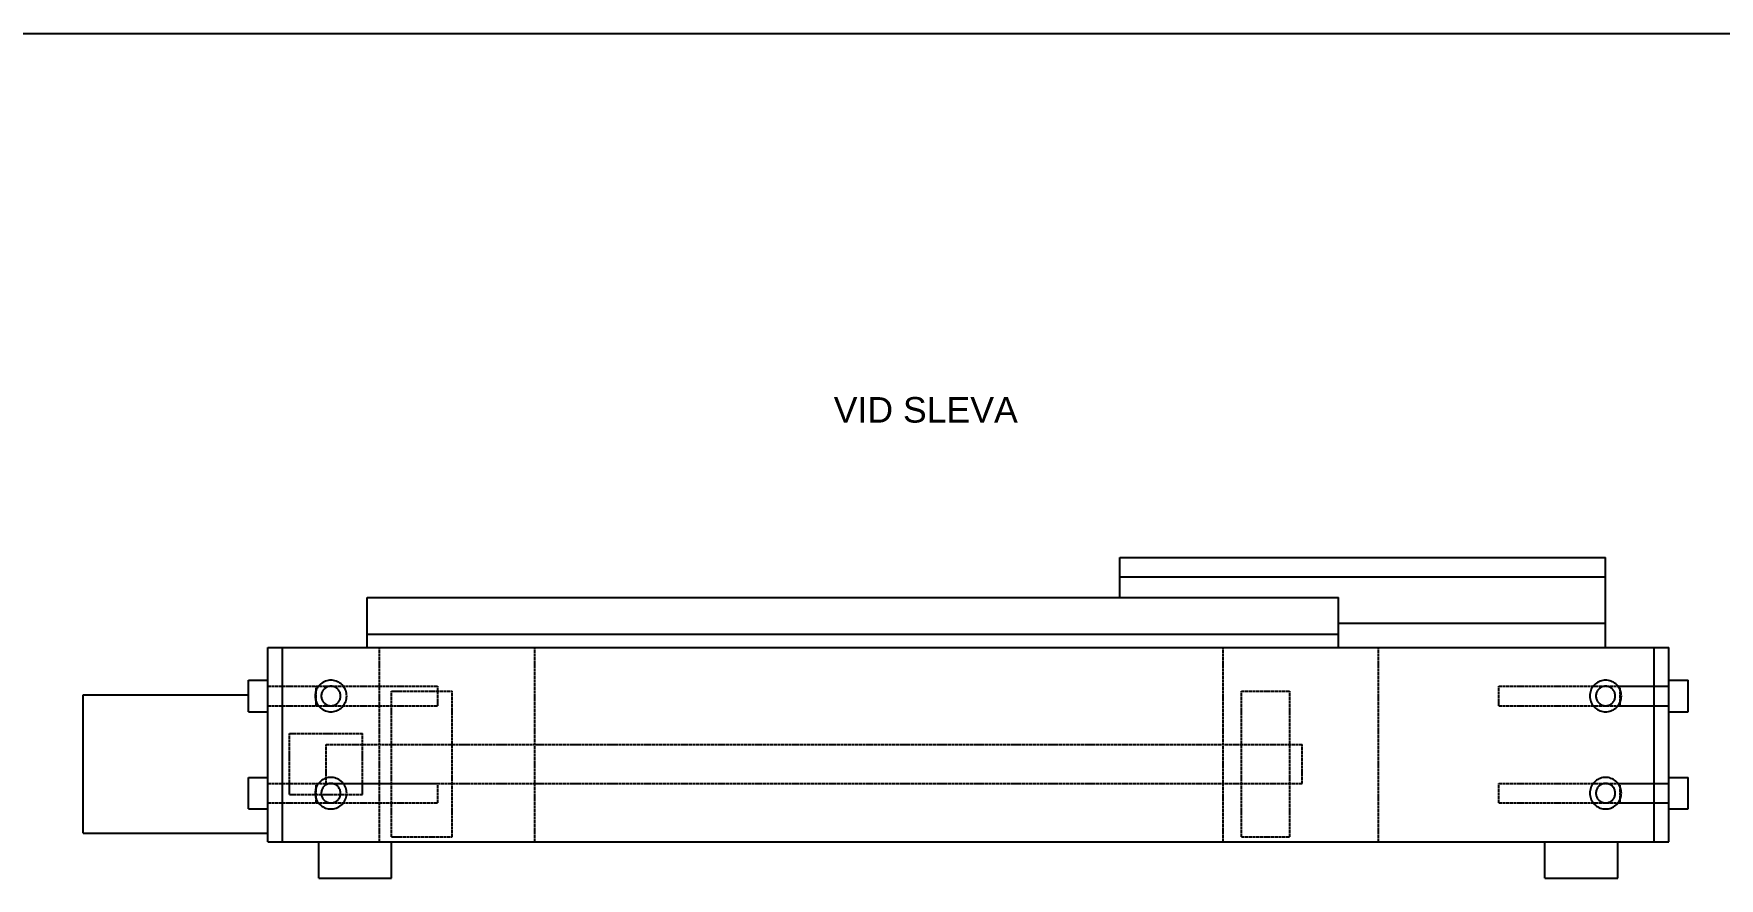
# Model space of a CAD drawing. Header units: millimetres. Extents: x 20 to 1736, y 5 to 589.
# Drawn here: x 323 to 600.7, y 450 to 589 of the extents above; entities that cross this region are included whole.
import ezdxf
from ezdxf.enums import TextEntityAlignment as Align

# ---------------------------------------------------------------- set-up
doc = ezdxf.new("R2010")
doc.units = ezdxf.units.MM
doc.header["$LTSCALE"] = 0.4
doc.linetypes.add('DASHED', pattern=[1.524, 1.27, -0.254])
for name, color, linetype in [('Krepezh', 6, 'CONTINUOUS'), ('Nevidimye', 8, 'DASHED'), ('Privod', 134, 'CONTINUOUS'), ('Rama', 7, 'CONTINUOUS'), ('Ramka', 7, 'CONTINUOUS'), ('Relsy', 5, 'CONTINUOUS'), ('Stol', 34, 'CONTINUOUS'), ('Tekst', 7, 'CONTINUOUS'), ('Uzly', 94, 'CONTINUOUS')]:
    doc.layers.add(name, color=color, linetype=linetype)
doc.styles.add('CHERT', font='arial.ttf')

msp = doc.modelspace()

# ---------------------------------------------------------------- linework, layer by layer
at = {"layer": 'Krepezh'}
for p, q in [((358.4, 482.6), (361.6, 482.6)), ((358.4, 480.2), (358.4, 482.6)), ((358.4, 482.6), (361.6, 482.6)), ((358.4, 477.4), (358.4, 482.6)), ((358.4, 482.6), (361.6, 482.6)), ((358.4, 480.2), (358.4, 482.6)), ((358.4, 482.6), (361.6, 482.6)), ((358.4, 480.2), (358.4, 482.6)), ((361.6, 477.4), (361.6, 482.6)), ((361.6, 477.4), (361.6, 482.6)), ((361.6, 477.4), (361.6, 482.6)), ((361.6, 477.4), (361.6, 482.6)), ((361.6, 478.4), (361.6, 481.6)), ((361.6, 478.4), (361.6, 481.6)), ((361.6, 478.4), (361.6, 481.6)), ((361.6, 478.4), (361.6, 481.6)), ((369.4395, 480.4515), (369.4099, 480.2266)), ((369.4886, 480.6729), (369.4395, 480.4515)), ((369.5568, 480.8893), (369.4886, 480.6729)), ((369.6436, 481.0988), (369.5568, 480.8893)), ((369.7483, 481.3), (369.6436, 481.0988)), ((369.8702, 481.4913), (369.7483, 481.3)), ((370.0083, 481.6712), (369.8702, 481.4913)), ((370.1615, 481.8385), (370.0083, 481.6712)), ((370.3288, 481.9917), (370.1615, 481.8385)), ((370.5087, 482.1298), (370.3288, 481.9917)), ((370.7, 482.2517), (370.5087, 482.1298)), ((370.9012, 482.3564), (370.7, 482.2517)), ((371.1107, 482.4432), (370.9012, 482.3564)), ((371.3271, 482.5114), (371.1107, 482.4432)), ((371.5485, 482.5605), (371.3271, 482.5114)), ((371.7734, 482.5901), (371.5485, 482.5605)), ((372, 482.6), (371.7734, 482.5901)), ((372.2266, 482.5901), (372, 482.6)), ((372.4515, 482.5605), (372.2266, 482.5901)), ((372.6729, 482.5114), (372.4515, 482.5605)), ((372.8893, 482.4432), (372.6729, 482.5114)), ((373.0988, 482.3564), (372.8893, 482.4432)), ((373.3, 482.2517), (373.0988, 482.3564)), ((373.4913, 482.1298), (373.3, 482.2517)), ((373.6712, 481.9917), (373.4913, 482.1298)), ((373.8385, 481.8385), (373.6712, 481.9917)), ((373.9917, 481.6712), (373.8385, 481.8385)), ((374.1298, 481.4913), (373.9917, 481.6712)), ((374.2517, 481.3), (374.1298, 481.4913)), ((374.3564, 481.0988), (374.2517, 481.3)), ((374.4432, 480.8893), (374.3564, 481.0988)), ((374.5114, 480.6729), (374.4432, 480.8893)), ((374.5605, 480.4515), (374.5114, 480.6729)), ((374.5901, 480.2266), (374.5605, 480.4515)), ((579.4395, 480.4515), (579.4099, 480.2266)), ((579.4886, 480.6729), (579.4395, 480.4515)), ((579.5568, 480.8893), (579.4886, 480.6729)), ((579.6436, 481.0988), (579.5568, 480.8893)), ((579.7483, 481.3), (579.6436, 481.0988)), ((579.8702, 481.4913), (579.7483, 481.3)), ((580.0083, 481.6712), (579.8702, 481.4913)), ((580.1615, 481.8385), (580.0083, 481.6712)), ((580.3288, 481.9917), (580.1615, 481.8385)), ((580.5087, 482.1298), (580.3288, 481.9917)), ((580.7, 482.2517), (580.5087, 482.1298)), ((580.9012, 482.3564), (580.7, 482.2517)), ((581.1107, 482.4432), (580.9012, 482.3564)), ((581.3271, 482.5114), (581.1107, 482.4432)), ((581.5485, 482.5605), (581.3271, 482.5114)), ((581.7734, 482.5901), (581.5485, 482.5605)), ((582, 482.6), (581.7734, 482.5901)), ((582.2266, 482.5901), (582, 482.6)), ((582.4515, 482.5605), (582.2266, 482.5901)), ((582.6729, 482.5114), (582.4515, 482.5605)), ((582.8893, 482.4432), (582.6729, 482.5114)), ((583.0988, 482.3564), (582.8893, 482.4432)), ((583.3, 482.2517), (583.0988, 482.3564)), ((583.4913, 482.1298), (583.3, 482.2517)), ((583.6712, 481.9917), (583.4913, 482.1298)), ((583.8385, 481.8385), (583.6712, 481.9917)), ((583.9917, 481.6712), (583.8385, 481.8385)), ((584.1298, 481.4913), (583.9917, 481.6712)), ((584.2517, 481.3), (584.1298, 481.4913)), ((584.3564, 481.0988), (584.2517, 481.3)), ((584.4432, 480.8893), (584.3564, 481.0988)), ((584.5114, 480.6729), (584.4432, 480.8893)), ((584.5605, 480.4515), (584.5114, 480.6729)), ((584.5901, 480.2266), (584.5605, 480.4515)), ((592.4, 482.6), (595.6, 482.6)), ((592.4, 477.4), (592.4, 482.6)), ((592.4, 482.6), (595.6, 482.6)), ((592.4, 477.4), (592.4, 482.6)), ((592.4, 482.6), (595.6, 482.6)), ((592.4, 477.4), (592.4, 482.6)), ((592.4, 482.6), (595.6, 482.6)), ((592.4, 477.4), (592.4, 482.6)), ((592.4, 478), (592.4, 482)), ((592.4, 478), (592.4, 482)), ((592.4, 478.4), (592.4, 481.6)), ((592.4, 478.4), (592.4, 481.6)), ((592.4, 478.4), (592.4, 481.6)), ((592.4, 478.4), (592.4, 481.6)), ((595.6, 477.4), (595.6, 482.6)), ((595.6, 477.4), (595.6, 482.6)), ((595.6, 477.4), (595.6, 482.6)), ((595.6, 477.4), (595.6, 482.6)), ((369.4099, 480.2266), (369.4, 480)), ((369.4, 480), (369.4099, 479.7734)), ((369.4099, 479.7734), (369.4395, 479.5485)), ((369.4395, 479.5485), (369.4886, 479.3271)), ((369.4886, 479.3271), (369.5568, 479.1107)), ((369.5568, 479.1107), (369.6436, 478.9012)), ((369.6436, 478.9012), (369.7483, 478.7)), ((369.7483, 478.7), (369.8702, 478.5087)), ((369.8702, 478.5087), (370.0083, 478.3288)), ((370.0083, 478.3288), (370.1615, 478.1615)), ((370.1615, 478.1615), (370.3288, 478.0083)), ((370.3288, 478.0083), (370.5087, 477.8702)), ((370.5087, 477.8702), (370.7, 477.7483)), ((370.7, 477.7483), (370.9012, 477.6436)), ((370.9012, 477.6436), (371.1107, 477.5568)), ((372.8893, 477.5568), (373.0988, 477.6436)), ((373.0988, 477.6436), (373.3, 477.7483)), ((373.3, 477.7483), (373.4913, 477.8702)), ((373.4913, 477.8702), (373.6712, 478.0083)), ((373.6712, 478.0083), (373.8385, 478.1615)), ((373.8385, 478.1615), (373.9917, 478.3288)), ((373.9917, 478.3288), (374.1298, 478.5087)), ((374.1298, 478.5087), (374.2517, 478.7)), ((374.2517, 478.7), (374.3564, 478.9012)), ((374.3564, 478.9012), (374.4432, 479.1107)), ((374.4432, 479.1107), (374.5114, 479.3271)), ((374.5114, 479.3271), (374.5605, 479.5485)), ((374.5605, 479.5485), (374.5901, 479.7734)), ((374.6, 480), (374.5901, 480.2266)), ((374.5901, 479.7734), (374.6, 480)), ((579.4099, 480.2266), (579.4, 480)), ((579.4, 480), (579.4099, 479.7734)), ((579.4099, 479.7734), (579.4395, 479.5485)), ((579.4395, 479.5485), (579.4886, 479.3271)), ((579.4886, 479.3271), (579.5568, 479.1107)), ((579.5568, 479.1107), (579.6436, 478.9012)), ((579.6436, 478.9012), (579.7483, 478.7)), ((579.7483, 478.7), (579.8702, 478.5087)), ((579.8702, 478.5087), (580.0083, 478.3288)), ((580.0083, 478.3288), (580.1615, 478.1615)), ((580.1615, 478.1615), (580.3288, 478.0083)), ((580.3288, 478.0083), (580.5087, 477.8702)), ((580.5087, 477.8702), (580.7, 477.7483)), ((580.7, 477.7483), (580.9012, 477.6436)), ((580.9012, 477.6436), (581.1107, 477.5568)), ((582.8893, 477.5568), (583.0988, 477.6436)), ((583.0988, 477.6436), (583.3, 477.7483)), ((583.3, 477.7483), (583.4913, 477.8702)), ((583.4913, 477.8702), (583.6712, 478.0083)), ((583.6712, 478.0083), (583.8385, 478.1615)), ((583.8385, 478.1615), (583.9917, 478.3288)), ((583.9917, 478.3288), (584.1298, 478.5087)), ((584.1298, 478.5087), (584.2517, 478.7)), ((584.2517, 478.7), (584.3564, 478.9012)), ((584.3564, 478.9012), (584.4432, 479.1107)), ((584.4432, 479.1107), (584.5114, 479.3271)), ((584.5114, 479.3271), (584.5605, 479.5485)), ((584.5605, 479.5485), (584.5901, 479.7734)), ((584.6, 480), (584.5901, 480.2266)), ((584.5901, 479.7734), (584.6, 480)), ((358.4, 477.4), (361.6, 477.4)), ((371.1107, 477.5568), (371.3271, 477.4886)), ((371.3271, 477.4886), (371.5485, 477.4395)), ((371.5485, 477.4395), (371.7734, 477.4099)), ((371.7734, 477.4099), (372, 477.4)), ((372, 477.4), (372.2266, 477.4099)), ((372.2266, 477.4099), (372.4515, 477.4395)), ((372.4515, 477.4395), (372.6729, 477.4886)), ((372.6729, 477.4886), (372.8893, 477.5568)), ((581.1107, 477.5568), (581.3271, 477.4886)), ((581.3271, 477.4886), (581.5485, 477.4395)), ((581.5485, 477.4395), (581.7734, 477.4099)), ((581.7734, 477.4099), (582, 477.4)), ((582, 477.4), (582.2266, 477.4099)), ((582.2266, 477.4099), (582.4515, 477.4395)), ((582.4515, 477.4395), (582.6729, 477.4886)), ((582.6729, 477.4886), (582.8893, 477.5568)), ((592.4, 477.4), (595.6, 477.4)), ((592.4, 477.4), (595.6, 477.4)), ((592.4, 477.4), (595.6, 477.4)), ((592.4, 477.4), (595.6, 477.4)), ((358.4, 466.6), (361.6, 466.6)), ((358.4, 461.4), (358.4, 466.6)), ((361.6, 461.4), (361.6, 466.6)), ((361.6, 461.4), (361.6, 466.6)), ((361.6, 461.4), (361.6, 466.6)), ((361.6, 461.4), (361.6, 466.6)), ((371.5485, 466.5605), (371.3271, 466.5114)), ((371.7734, 466.5901), (371.5485, 466.5605)), ((372, 466.6), (371.7734, 466.5901)), ((372.2266, 466.5901), (372, 466.6)), ((372.4515, 466.5605), (372.2266, 466.5901)), ((372.6729, 466.5114), (372.4515, 466.5605)), ((581.5485, 466.5605), (581.3271, 466.5114)), ((581.7734, 466.5901), (581.5485, 466.5605)), ((582, 466.6), (581.7734, 466.5901)), ((582.2266, 466.5901), (582, 466.6)), ((582.4515, 466.5605), (582.2266, 466.5901)), ((582.6729, 466.5114), (582.4515, 466.5605)), ((592.4, 466.6), (595.6, 466.6)), ((592.4, 461.4), (592.4, 466.6)), ((592.4, 466.6), (595.6, 466.6)), ((592.4, 461.4), (592.4, 466.6)), ((592.4, 466.6), (595.6, 466.6)), ((592.4, 461.4), (592.4, 466.6)), ((592.4, 466.6), (595.6, 466.6)), ((592.4, 461.4), (592.4, 466.6)), ((595.6, 461.4), (595.6, 466.6)), ((595.6, 461.4), (595.6, 466.6)), ((595.6, 461.4), (595.6, 466.6)), ((595.6, 461.4), (595.6, 466.6)), ((361.6, 462.4), (361.6, 465.6)), ((361.6, 462.4), (361.6, 465.6)), ((361.6, 462.4), (361.6, 465.6)), ((361.6, 462.4), (361.6, 465.6)), ((369.4099, 464.2266), (369.4, 464)), ((369.4, 464), (369.4099, 463.7734)), ((369.4395, 464.4515), (369.4099, 464.2266)), ((369.4099, 463.7734), (369.4395, 463.5485)), ((369.4886, 464.6729), (369.4395, 464.4515)), ((369.5568, 464.8893), (369.4886, 464.6729)), ((369.6436, 465.0988), (369.5568, 464.8893)), ((369.7483, 465.3), (369.6436, 465.0988)), ((369.8702, 465.4913), (369.7483, 465.3)), ((370.0083, 465.6712), (369.8702, 465.4913)), ((370.1615, 465.8385), (370.0083, 465.6712)), ((370.3288, 465.9917), (370.1615, 465.8385)), ((370.5087, 466.1298), (370.3288, 465.9917)), ((370.7, 466.2517), (370.5087, 466.1298)), ((370.9012, 466.3564), (370.7, 466.2517)), ((371.1107, 466.4432), (370.9012, 466.3564)), ((371.3271, 466.5114), (371.1107, 466.4432)), ((372.8893, 466.4432), (372.6729, 466.5114)), ((373.0988, 466.3564), (372.8893, 466.4432)), ((373.3, 466.2517), (373.0988, 466.3564)), ((373.4913, 466.1298), (373.3, 466.2517)), ((373.6712, 465.9917), (373.4913, 466.1298)), ((373.8385, 465.8385), (373.6712, 465.9917)), ((373.9917, 465.6712), (373.8385, 465.8385)), ((374.1298, 465.4913), (373.9917, 465.6712)), ((374.2517, 465.3), (374.1298, 465.4913)), ((374.3564, 465.0988), (374.2517, 465.3)), ((374.4432, 464.8893), (374.3564, 465.0988)), ((374.5114, 464.6729), (374.4432, 464.8893)), ((374.5605, 464.4515), (374.5114, 464.6729)), ((374.5901, 464.2266), (374.5605, 464.4515)), ((374.5605, 463.5485), (374.5901, 463.7734)), ((374.6, 464), (374.5901, 464.2266)), ((374.5901, 463.7734), (374.6, 464)), ((579.4099, 464.2266), (579.4, 464)), ((579.4, 464), (579.4099, 463.7734)), ((579.4395, 464.4515), (579.4099, 464.2266)), ((579.4099, 463.7734), (579.4395, 463.5485)), ((579.4886, 464.6729), (579.4395, 464.4515)), ((579.5568, 464.8893), (579.4886, 464.6729)), ((579.6436, 465.0988), (579.5568, 464.8893)), ((579.7483, 465.3), (579.6436, 465.0988)), ((579.8702, 465.4913), (579.7483, 465.3)), ((580.0083, 465.6712), (579.8702, 465.4913)), ((580.1615, 465.8385), (580.0083, 465.6712)), ((580.3288, 465.9917), (580.1615, 465.8385)), ((580.5087, 466.1298), (580.3288, 465.9917)), ((580.7, 466.2517), (580.5087, 466.1298)), ((580.9012, 466.3564), (580.7, 466.2517)), ((581.1107, 466.4432), (580.9012, 466.3564)), ((581.3271, 466.5114), (581.1107, 466.4432)), ((582.8893, 466.4432), (582.6729, 466.5114)), ((583.0988, 466.3564), (582.8893, 466.4432)), ((583.3, 466.2517), (583.0988, 466.3564)), ((583.4913, 466.1298), (583.3, 466.2517)), ((583.6712, 465.9917), (583.4913, 466.1298)), ((583.8385, 465.8385), (583.6712, 465.9917)), ((583.9917, 465.6712), (583.8385, 465.8385)), ((584.1298, 465.4913), (583.9917, 465.6712)), ((584.2517, 465.3), (584.1298, 465.4913)), ((584.3564, 465.0988), (584.2517, 465.3)), ((584.4432, 464.8893), (584.3564, 465.0988)), ((584.5114, 464.6729), (584.4432, 464.8893)), ((584.5605, 464.4515), (584.5114, 464.6729)), ((584.5901, 464.2266), (584.5605, 464.4515)), ((584.5605, 463.5485), (584.5901, 463.7734)), ((584.6, 464), (584.5901, 464.2266)), ((584.5901, 463.7734), (584.6, 464)), ((592.4, 462), (592.4, 466)), ((592.4, 462), (592.4, 466)), ((592.4, 462.4), (592.4, 465.6)), ((592.4, 462.4), (592.4, 465.6)), ((592.4, 462.4), (592.4, 465.6)), ((592.4, 462.4), (592.4, 465.6)), ((358.4, 461.4), (361.6, 461.4)), ((369.4395, 463.5485), (369.4886, 463.3271)), ((369.4886, 463.3271), (369.5568, 463.1107)), ((369.5568, 463.1107), (369.6436, 462.9012)), ((369.6436, 462.9012), (369.7483, 462.7)), ((369.7483, 462.7), (369.8702, 462.5087)), ((369.8702, 462.5087), (370.0083, 462.3288)), ((370.0083, 462.3288), (370.1615, 462.1615)), ((370.1615, 462.1615), (370.3288, 462.0083)), ((370.3288, 462.0083), (370.5087, 461.8702)), ((370.5087, 461.8702), (370.7, 461.7483)), ((370.7, 461.7483), (370.9012, 461.6436)), ((370.9012, 461.6436), (371.1107, 461.5568)), ((371.1107, 461.5568), (371.3271, 461.4886)), ((371.3271, 461.4886), (371.5485, 461.4395)), ((371.5485, 461.4395), (371.7734, 461.4099)), ((371.7734, 461.4099), (372, 461.4)), ((372, 461.4), (372.2266, 461.4099)), ((372.2266, 461.4099), (372.4515, 461.4395)), ((372.4515, 461.4395), (372.6729, 461.4886)), ((372.6729, 461.4886), (372.8893, 461.5568)), ((372.8893, 461.5568), (373.0988, 461.6436)), ((373.0988, 461.6436), (373.3, 461.7483)), ((373.3, 461.7483), (373.4913, 461.8702)), ((373.4913, 461.8702), (373.6712, 462.0083)), ((373.6712, 462.0083), (373.8385, 462.1615)), ((373.8385, 462.1615), (373.9917, 462.3288)), ((373.9917, 462.3288), (374.1298, 462.5087)), ((374.1298, 462.5087), (374.2517, 462.7)), ((374.2517, 462.7), (374.3564, 462.9012)), ((374.3564, 462.9012), (374.4432, 463.1107)), ((374.4432, 463.1107), (374.5114, 463.3271)), ((374.5114, 463.3271), (374.5605, 463.5485)), ((579.4395, 463.5485), (579.4886, 463.3271)), ((579.4886, 463.3271), (579.5568, 463.1107)), ((579.5568, 463.1107), (579.6436, 462.9012)), ((579.6436, 462.9012), (579.7483, 462.7)), ((579.7483, 462.7), (579.8702, 462.5087)), ((579.8702, 462.5087), (580.0083, 462.3288)), ((580.0083, 462.3288), (580.1615, 462.1615)), ((580.1615, 462.1615), (580.3288, 462.0083)), ((580.3288, 462.0083), (580.5087, 461.8702)), ((580.5087, 461.8702), (580.7, 461.7483)), ((580.7, 461.7483), (580.9012, 461.6436)), ((580.9012, 461.6436), (581.1107, 461.5568)), ((581.1107, 461.5568), (581.3271, 461.4886)), ((581.3271, 461.4886), (581.5485, 461.4395)), ((581.5485, 461.4395), (581.7734, 461.4099)), ((581.7734, 461.4099), (582, 461.4)), ((582, 461.4), (582.2266, 461.4099)), ((582.2266, 461.4099), (582.4515, 461.4395)), ((582.4515, 461.4395), (582.6729, 461.4886)), ((582.6729, 461.4886), (582.8893, 461.5568)), ((582.8893, 461.5568), (583.0988, 461.6436)), ((583.0988, 461.6436), (583.3, 461.7483)), ((583.3, 461.7483), (583.4913, 461.8702)), ((583.4913, 461.8702), (583.6712, 462.0083)), ((583.6712, 462.0083), (583.8385, 462.1615)), ((583.8385, 462.1615), (583.9917, 462.3288)), ((583.9917, 462.3288), (584.1298, 462.5087)), ((584.1298, 462.5087), (584.2517, 462.7)), ((584.2517, 462.7), (584.3564, 462.9012)), ((584.3564, 462.9012), (584.4432, 463.1107)), ((584.4432, 463.1107), (584.5114, 463.3271)), ((584.5114, 463.3271), (584.5605, 463.5485)), ((592.4, 461.4), (595.6, 461.4)), ((592.4, 461.4), (595.6, 461.4)), ((592.4, 461.4), (595.6, 461.4)), ((592.4, 461.4), (595.6, 461.4))]:
    msp.add_line(p, q, dxfattribs=at)
at = {"layer": 'Nevidimye'}
for p, q in [((380, 456), (380, 488)), ((380, 456), (380, 488)), ((405.6, 456), (405.6, 488)), ((405.6, 456), (405.6, 488)), ((519, 456), (519, 488)), ((519, 456), (519, 488)), ((544.6, 456), (544.6, 488)), ((544.6, 456), (544.6, 488)), ((361.6, 481.6), (389.6, 481.6)), ((361.6, 481.6), (369.6, 481.6)), ((361.6, 481.6), (389.6, 481.6)), ((361.6, 481.6), (369.6, 481.6)), ((369.6, 478.4), (369.6, 481.6)), ((369.6, 478.4), (369.6, 481.6)), ((370.4545, 480.4141), (370.4243, 480.2778)), ((370.4545, 480.4141), (370.4243, 480.2778)), ((370.4965, 480.5472), (370.4545, 480.4141)), ((370.4965, 480.5472), (370.4545, 480.4141)), ((370.5499, 480.6762), (370.4965, 480.5472)), ((370.5499, 480.6762), (370.4965, 480.5472)), ((370.6144, 480.8), (370.5499, 480.6762)), ((370.6144, 480.8), (370.5499, 480.6762)), ((370.6894, 480.9177), (370.6144, 480.8)), ((370.6894, 480.9177), (370.6144, 480.8)), ((370.7743, 481.0285), (370.6894, 480.9177)), ((370.7743, 481.0285), (370.6894, 480.9177)), ((370.8686, 481.1314), (370.7743, 481.0285)), ((370.8686, 481.1314), (370.7743, 481.0285)), ((370.9715, 481.2257), (370.8686, 481.1314)), ((370.9715, 481.2257), (370.8686, 481.1314)), ((371.0823, 481.3106), (370.9715, 481.2257)), ((371.0823, 481.3106), (370.9715, 481.2257)), ((371.2, 481.3856), (371.0823, 481.3106)), ((371.2, 481.3856), (371.0823, 481.3106)), ((371.3238, 481.4501), (371.2, 481.3856)), ((371.3238, 481.4501), (371.2, 481.3856)), ((371.4528, 481.5035), (371.3238, 481.4501)), ((371.4528, 481.5035), (371.3238, 481.4501)), ((371.5859, 481.5455), (371.4528, 481.5035)), ((371.5859, 481.5455), (371.4528, 481.5035)), ((371.7222, 481.5757), (371.5859, 481.5455)), ((371.7222, 481.5757), (371.5859, 481.5455)), ((371.8606, 481.5939), (371.7222, 481.5757)), ((371.8606, 481.5939), (371.7222, 481.5757)), ((372, 481.6), (371.8606, 481.5939)), ((372, 481.6), (371.8606, 481.5939)), ((372.1394, 481.5939), (372, 481.6)), ((372.1394, 481.5939), (372, 481.6)), ((372.2778, 481.5757), (372.1394, 481.5939)), ((372.2778, 481.5757), (372.1394, 481.5939)), ((372.4141, 481.5455), (372.2778, 481.5757)), ((372.4141, 481.5455), (372.2778, 481.5757)), ((372.5472, 481.5035), (372.4141, 481.5455)), ((372.5472, 481.5035), (372.4141, 481.5455)), ((372.6762, 481.4501), (372.5472, 481.5035)), ((372.6762, 481.4501), (372.5472, 481.5035)), ((372.8, 481.3856), (372.6762, 481.4501)), ((372.8, 481.3856), (372.6762, 481.4501)), ((372.9177, 481.3106), (372.8, 481.3856)), ((372.9177, 481.3106), (372.8, 481.3856)), ((373.0285, 481.2257), (372.9177, 481.3106)), ((373.0285, 481.2257), (372.9177, 481.3106)), ((373.1314, 481.1314), (373.0285, 481.2257)), ((373.1314, 481.1314), (373.0285, 481.2257)), ((373.2257, 481.0285), (373.1314, 481.1314)), ((373.2257, 481.0285), (373.1314, 481.1314)), ((373.3106, 480.9177), (373.2257, 481.0285)), ((373.3106, 480.9177), (373.2257, 481.0285)), ((373.3856, 480.8), (373.3106, 480.9177)), ((373.3856, 480.8), (373.3106, 480.9177)), ((373.4501, 480.6762), (373.3856, 480.8)), ((373.4501, 480.6762), (373.3856, 480.8)), ((373.5035, 480.5472), (373.4501, 480.6762)), ((373.5035, 480.5472), (373.4501, 480.6762)), ((373.5455, 480.4141), (373.5035, 480.5472)), ((373.5455, 480.4141), (373.5035, 480.5472)), ((373.5757, 480.2778), (373.5455, 480.4141)), ((373.5757, 480.2778), (373.5455, 480.4141)), ((382, 480.8), (392, 480.8)), ((382, 456.8), (382, 480.8)), ((382, 480.8), (392, 480.8)), ((382, 456.8), (382, 480.8)), ((389.6, 478.4), (389.6, 481.6)), ((389.6, 478.4), (389.6, 481.6)), ((392, 456.8), (392, 480.8)), ((392, 456.8), (392, 480.8)), ((522, 480.8), (530, 480.8)), ((522, 456.8), (522, 480.8)), ((522, 480.8), (530, 480.8)), ((522, 456.8), (522, 480.8)), ((530, 456.8), (530, 480.8)), ((530, 456.8), (530, 480.8)), ((564.4, 481.6), (592.4, 481.6)), ((564.4, 478.4), (564.4, 481.6)), ((564.4, 481.6), (592.4, 481.6)), ((564.4, 478.4), (564.4, 481.6)), ((580.4545, 480.4141), (580.4243, 480.2778)), ((580.4545, 480.4141), (580.4243, 480.2778)), ((580.4965, 480.5472), (580.4545, 480.4141)), ((580.4965, 480.5472), (580.4545, 480.4141)), ((580.5499, 480.6762), (580.4965, 480.5472)), ((580.5499, 480.6762), (580.4965, 480.5472)), ((580.6144, 480.8), (580.5499, 480.6762)), ((580.6144, 480.8), (580.5499, 480.6762)), ((580.6894, 480.9177), (580.6144, 480.8)), ((580.6894, 480.9177), (580.6144, 480.8)), ((580.7743, 481.0285), (580.6894, 480.9177)), ((580.7743, 481.0285), (580.6894, 480.9177)), ((580.8686, 481.1314), (580.7743, 481.0285)), ((580.8686, 481.1314), (580.7743, 481.0285)), ((580.9715, 481.2257), (580.8686, 481.1314)), ((580.9715, 481.2257), (580.8686, 481.1314)), ((581.0823, 481.3106), (580.9715, 481.2257)), ((581.0823, 481.3106), (580.9715, 481.2257)), ((581.2, 481.3856), (581.0823, 481.3106)), ((581.2, 481.3856), (581.0823, 481.3106)), ((581.3238, 481.4501), (581.2, 481.3856)), ((581.3238, 481.4501), (581.2, 481.3856)), ((581.4528, 481.5035), (581.3238, 481.4501)), ((581.4528, 481.5035), (581.3238, 481.4501)), ((581.5859, 481.5455), (581.4528, 481.5035)), ((581.5859, 481.5455), (581.4528, 481.5035)), ((581.7222, 481.5757), (581.5859, 481.5455)), ((581.7222, 481.5757), (581.5859, 481.5455)), ((581.8606, 481.5939), (581.7222, 481.5757)), ((581.8606, 481.5939), (581.7222, 481.5757)), ((582, 481.6), (581.8606, 481.5939)), ((582, 481.6), (581.8606, 481.5939)), ((582.1394, 481.5939), (582, 481.6)), ((582.1394, 481.5939), (582, 481.6)), ((582.2778, 481.5757), (582.1394, 481.5939)), ((582.2778, 481.5757), (582.1394, 481.5939)), ((582.4141, 481.5455), (582.2778, 481.5757)), ((582.4141, 481.5455), (582.2778, 481.5757)), ((582.5472, 481.5035), (582.4141, 481.5455)), ((582.5472, 481.5035), (582.4141, 481.5455)), ((582.6762, 481.4501), (582.5472, 481.5035)), ((582.6762, 481.4501), (582.5472, 481.5035)), ((582.8, 481.3856), (582.6762, 481.4501)), ((582.8, 481.3856), (582.6762, 481.4501)), ((582.9177, 481.3106), (582.8, 481.3856)), ((582.9177, 481.3106), (582.8, 481.3856)), ((583.0285, 481.2257), (582.9177, 481.3106)), ((583.0285, 481.2257), (582.9177, 481.3106)), ((583.1314, 481.1314), (583.0285, 481.2257)), ((583.1314, 481.1314), (583.0285, 481.2257)), ((583.2257, 481.0285), (583.1314, 481.1314)), ((583.2257, 481.0285), (583.1314, 481.1314)), ((583.3106, 480.9177), (583.2257, 481.0285)), ((583.3106, 480.9177), (583.2257, 481.0285)), ((583.3856, 480.8), (583.3106, 480.9177)), ((583.3856, 480.8), (583.3106, 480.9177)), ((583.4501, 480.6762), (583.3856, 480.8)), ((583.4501, 480.6762), (583.3856, 480.8)), ((583.5035, 480.5472), (583.4501, 480.6762)), ((583.5035, 480.5472), (583.4501, 480.6762)), ((583.5455, 480.4141), (583.5035, 480.5472)), ((583.5455, 480.4141), (583.5035, 480.5472)), ((583.5757, 480.2778), (583.5455, 480.4141)), ((583.5757, 480.2778), (583.5455, 480.4141)), ((584.4, 481.6), (592.4, 481.6)), ((584.4, 478.4), (584.4, 481.6)), ((584.4, 481.6), (592.4, 481.6)), ((584.4, 478.4), (584.4, 481.6)), ((361.6, 478.4), (389.6, 478.4)), ((361.6, 478.4), (369.6, 478.4)), ((361.6, 478.4), (389.6, 478.4)), ((361.6, 478.4), (369.6, 478.4)), ((370.4061, 480.1394), (370.4, 480)), ((370.4061, 480.1394), (370.4, 480)), ((370.4, 480), (370.4061, 479.8606)), ((370.4, 480), (370.4061, 479.8606)), ((370.4243, 480.2778), (370.4061, 480.1394)), ((370.4243, 480.2778), (370.4061, 480.1394)), ((370.4061, 479.8606), (370.4243, 479.7222)), ((370.4061, 479.8606), (370.4243, 479.7222)), ((370.4243, 479.7222), (370.4545, 479.5859)), ((370.4243, 479.7222), (370.4545, 479.5859)), ((370.4545, 479.5859), (370.4965, 479.4528)), ((370.4545, 479.5859), (370.4965, 479.4528)), ((370.4965, 479.4528), (370.5499, 479.3238)), ((370.4965, 479.4528), (370.5499, 479.3238)), ((370.5499, 479.3238), (370.6144, 479.2)), ((370.5499, 479.3238), (370.6144, 479.2)), ((370.6144, 479.2), (370.6894, 479.0823)), ((370.6144, 479.2), (370.6894, 479.0823)), ((370.6894, 479.0823), (370.7743, 478.9715)), ((370.6894, 479.0823), (370.7743, 478.9715)), ((370.7743, 478.9715), (370.8686, 478.8686)), ((370.7743, 478.9715), (370.8686, 478.8686)), ((370.8686, 478.8686), (370.9715, 478.7743)), ((370.8686, 478.8686), (370.9715, 478.7743)), ((370.9715, 478.7743), (371.0823, 478.6894)), ((370.9715, 478.7743), (371.0823, 478.6894)), ((371.0823, 478.6894), (371.2, 478.6144)), ((371.0823, 478.6894), (371.2, 478.6144)), ((371.2, 478.6144), (371.3238, 478.5499)), ((371.2, 478.6144), (371.3238, 478.5499)), ((371.3238, 478.5499), (371.4528, 478.4965)), ((371.3238, 478.5499), (371.4528, 478.4965)), ((371.4528, 478.4965), (371.5859, 478.4545)), ((371.4528, 478.4965), (371.5859, 478.4545)), ((371.5859, 478.4545), (371.7222, 478.4243)), ((371.5859, 478.4545), (371.7222, 478.4243)), ((371.7222, 478.4243), (371.8606, 478.4061)), ((371.7222, 478.4243), (371.8606, 478.4061)), ((371.8606, 478.4061), (372, 478.4)), ((371.8606, 478.4061), (372, 478.4)), ((372, 478.4), (372.1394, 478.4061)), ((372, 478.4), (372.1394, 478.4061)), ((372.1394, 478.4061), (372.2778, 478.4243)), ((372.1394, 478.4061), (372.2778, 478.4243)), ((372.2778, 478.4243), (372.4141, 478.4545)), ((372.2778, 478.4243), (372.4141, 478.4545)), ((372.4141, 478.4545), (372.5472, 478.4965)), ((372.4141, 478.4545), (372.5472, 478.4965)), ((372.5472, 478.4965), (372.6762, 478.5499)), ((372.5472, 478.4965), (372.6762, 478.5499)), ((372.6762, 478.5499), (372.8, 478.6144)), ((372.6762, 478.5499), (372.8, 478.6144)), ((372.8, 478.6144), (372.9177, 478.6894)), ((372.8, 478.6144), (372.9177, 478.6894)), ((372.9177, 478.6894), (373.0285, 478.7743)), ((372.9177, 478.6894), (373.0285, 478.7743)), ((373.0285, 478.7743), (373.1314, 478.8686)), ((373.0285, 478.7743), (373.1314, 478.8686)), ((373.1314, 478.8686), (373.2257, 478.9715)), ((373.1314, 478.8686), (373.2257, 478.9715)), ((373.2257, 478.9715), (373.3106, 479.0823)), ((373.2257, 478.9715), (373.3106, 479.0823)), ((373.3106, 479.0823), (373.3856, 479.2)), ((373.3106, 479.0823), (373.3856, 479.2)), ((373.3856, 479.2), (373.4501, 479.3238)), ((373.3856, 479.2), (373.4501, 479.3238)), ((373.4501, 479.3238), (373.5035, 479.4528)), ((373.4501, 479.3238), (373.5035, 479.4528)), ((373.5035, 479.4528), (373.5455, 479.5859)), ((373.5035, 479.4528), (373.5455, 479.5859)), ((373.5455, 479.5859), (373.5757, 479.7222)), ((373.5455, 479.5859), (373.5757, 479.7222)), ((373.5939, 480.1394), (373.5757, 480.2778)), ((373.5939, 480.1394), (373.5757, 480.2778)), ((373.5757, 479.7222), (373.5939, 479.8606)), ((373.5757, 479.7222), (373.5939, 479.8606)), ((373.6, 480), (373.5939, 480.1394)), ((373.6, 480), (373.5939, 480.1394)), ((373.5939, 479.8606), (373.6, 480)), ((373.5939, 479.8606), (373.6, 480)), ((564.4, 478.4), (592.4, 478.4)), ((564.4, 478.4), (592.4, 478.4)), ((580.4061, 480.1394), (580.4, 480)), ((580.4061, 480.1394), (580.4, 480)), ((580.4, 480), (580.4061, 479.8606)), ((580.4, 480), (580.4061, 479.8606)), ((580.4243, 480.2778), (580.4061, 480.1394)), ((580.4243, 480.2778), (580.4061, 480.1394)), ((580.4061, 479.8606), (580.4243, 479.7222)), ((580.4061, 479.8606), (580.4243, 479.7222)), ((580.4243, 479.7222), (580.4545, 479.5859)), ((580.4243, 479.7222), (580.4545, 479.5859)), ((580.4545, 479.5859), (580.4965, 479.4528)), ((580.4545, 479.5859), (580.4965, 479.4528)), ((580.4965, 479.4528), (580.5499, 479.3238)), ((580.4965, 479.4528), (580.5499, 479.3238)), ((580.5499, 479.3238), (580.6144, 479.2)), ((580.5499, 479.3238), (580.6144, 479.2)), ((580.6144, 479.2), (580.6894, 479.0823)), ((580.6144, 479.2), (580.6894, 479.0823)), ((580.6894, 479.0823), (580.7743, 478.9715)), ((580.6894, 479.0823), (580.7743, 478.9715)), ((580.7743, 478.9715), (580.8686, 478.8686)), ((580.7743, 478.9715), (580.8686, 478.8686)), ((580.8686, 478.8686), (580.9715, 478.7743)), ((580.8686, 478.8686), (580.9715, 478.7743)), ((580.9715, 478.7743), (581.0823, 478.6894)), ((580.9715, 478.7743), (581.0823, 478.6894)), ((581.0823, 478.6894), (581.2, 478.6144)), ((581.0823, 478.6894), (581.2, 478.6144)), ((581.2, 478.6144), (581.3238, 478.5499)), ((581.2, 478.6144), (581.3238, 478.5499)), ((581.3238, 478.5499), (581.4528, 478.4965)), ((581.3238, 478.5499), (581.4528, 478.4965)), ((581.4528, 478.4965), (581.5859, 478.4545)), ((581.4528, 478.4965), (581.5859, 478.4545)), ((581.5859, 478.4545), (581.7222, 478.4243)), ((581.5859, 478.4545), (581.7222, 478.4243)), ((581.7222, 478.4243), (581.8606, 478.4061)), ((581.7222, 478.4243), (581.8606, 478.4061)), ((581.8606, 478.4061), (582, 478.4)), ((581.8606, 478.4061), (582, 478.4)), ((582, 478.4), (582.1394, 478.4061)), ((582, 478.4), (582.1394, 478.4061)), ((582.1394, 478.4061), (582.2778, 478.4243)), ((582.1394, 478.4061), (582.2778, 478.4243)), ((582.2778, 478.4243), (582.4141, 478.4545)), ((582.2778, 478.4243), (582.4141, 478.4545)), ((582.4141, 478.4545), (582.5472, 478.4965)), ((582.4141, 478.4545), (582.5472, 478.4965)), ((582.5472, 478.4965), (582.6762, 478.5499)), ((582.5472, 478.4965), (582.6762, 478.5499)), ((582.6762, 478.5499), (582.8, 478.6144)), ((582.6762, 478.5499), (582.8, 478.6144)), ((582.8, 478.6144), (582.9177, 478.6894)), ((582.8, 478.6144), (582.9177, 478.6894)), ((582.9177, 478.6894), (583.0285, 478.7743)), ((582.9177, 478.6894), (583.0285, 478.7743)), ((583.0285, 478.7743), (583.1314, 478.8686)), ((583.0285, 478.7743), (583.1314, 478.8686)), ((583.1314, 478.8686), (583.2257, 478.9715)), ((583.1314, 478.8686), (583.2257, 478.9715)), ((583.2257, 478.9715), (583.3106, 479.0823)), ((583.2257, 478.9715), (583.3106, 479.0823)), ((583.3106, 479.0823), (583.3856, 479.2)), ((583.3106, 479.0823), (583.3856, 479.2)), ((583.3856, 479.2), (583.4501, 479.3238)), ((583.3856, 479.2), (583.4501, 479.3238)), ((583.4501, 479.3238), (583.5035, 479.4528)), ((583.4501, 479.3238), (583.5035, 479.4528)), ((583.5035, 479.4528), (583.5455, 479.5859)), ((583.5035, 479.4528), (583.5455, 479.5859)), ((583.5455, 479.5859), (583.5757, 479.7222)), ((583.5455, 479.5859), (583.5757, 479.7222)), ((583.5939, 480.1394), (583.5757, 480.2778)), ((583.5939, 480.1394), (583.5757, 480.2778)), ((583.5757, 479.7222), (583.5939, 479.8606)), ((583.5757, 479.7222), (583.5939, 479.8606)), ((583.6, 480), (583.5939, 480.1394)), ((583.6, 480), (583.5939, 480.1394)), ((583.5939, 479.8606), (583.6, 480)), ((583.5939, 479.8606), (583.6, 480)), ((584.4, 478.4), (592.4, 478.4)), ((584.4, 478.4), (592.4, 478.4)), ((365.2, 473.8), (377.2, 473.8)), ((365.2, 463.8), (365.2, 473.8)), ((365.2, 473.8), (377.2, 473.8)), ((365.2, 463.8), (365.2, 473.8)), ((377.2, 463.8), (377.2, 473.8)), ((377.2, 463.8), (377.2, 473.8)), ((371.2, 472), (532, 472)), ((371.2, 465.6), (371.2, 472)), ((371.2, 472), (532, 472)), ((371.2, 465.6), (371.2, 472)), ((532, 465.6), (532, 472)), ((532, 465.6), (532, 472)), ((361.6, 465.6), (389.6, 465.6)), ((361.6, 465.6), (369.6, 465.6)), ((361.6, 465.6), (389.6, 465.6)), ((361.6, 465.6), (369.6, 465.6)), ((365.2, 463.8), (377.2, 463.8)), ((365.2, 463.8), (377.2, 463.8)), ((369.6, 462.4), (369.6, 465.6)), ((369.6, 462.4), (369.6, 465.6)), ((370.4061, 464.1394), (370.4, 464)), ((370.4061, 464.1394), (370.4, 464)), ((370.4, 464), (370.4061, 463.8606)), ((370.4, 464), (370.4061, 463.8606)), ((370.4243, 464.2778), (370.4061, 464.1394)), ((370.4243, 464.2778), (370.4061, 464.1394)), ((370.4061, 463.8606), (370.4243, 463.7222)), ((370.4061, 463.8606), (370.4243, 463.7222)), ((370.4545, 464.4141), (370.4243, 464.2778)), ((370.4545, 464.4141), (370.4243, 464.2778)), ((370.4965, 464.5472), (370.4545, 464.4141)), ((370.4965, 464.5472), (370.4545, 464.4141)), ((370.5499, 464.6762), (370.4965, 464.5472)), ((370.5499, 464.6762), (370.4965, 464.5472)), ((370.6144, 464.8), (370.5499, 464.6762)), ((370.6144, 464.8), (370.5499, 464.6762)), ((370.6894, 464.9177), (370.6144, 464.8)), ((370.6894, 464.9177), (370.6144, 464.8)), ((370.7743, 465.0285), (370.6894, 464.9177)), ((370.7743, 465.0285), (370.6894, 464.9177)), ((370.8686, 465.1314), (370.7743, 465.0285)), ((370.8686, 465.1314), (370.7743, 465.0285)), ((370.9715, 465.2257), (370.8686, 465.1314)), ((370.9715, 465.2257), (370.8686, 465.1314)), ((371.0823, 465.3106), (370.9715, 465.2257)), ((371.0823, 465.3106), (370.9715, 465.2257)), ((371.2, 465.3856), (371.0823, 465.3106)), ((371.2, 465.3856), (371.0823, 465.3106)), ((371.2, 465.6), (532, 465.6)), ((371.2, 465.6), (532, 465.6)), ((371.3238, 465.4501), (371.2, 465.3856)), ((371.3238, 465.4501), (371.2, 465.3856)), ((371.4528, 465.5035), (371.3238, 465.4501)), ((371.4528, 465.5035), (371.3238, 465.4501)), ((371.5859, 465.5455), (371.4528, 465.5035)), ((371.5859, 465.5455), (371.4528, 465.5035)), ((371.7222, 465.5757), (371.5859, 465.5455)), ((371.7222, 465.5757), (371.5859, 465.5455)), ((371.8606, 465.5939), (371.7222, 465.5757)), ((371.8606, 465.5939), (371.7222, 465.5757)), ((372, 465.6), (371.8606, 465.5939)), ((372, 465.6), (371.8606, 465.5939)), ((372.1394, 465.5939), (372, 465.6)), ((372.1394, 465.5939), (372, 465.6)), ((372.2778, 465.5757), (372.1394, 465.5939)), ((372.2778, 465.5757), (372.1394, 465.5939)), ((372.4141, 465.5455), (372.2778, 465.5757)), ((372.4141, 465.5455), (372.2778, 465.5757)), ((372.5472, 465.5035), (372.4141, 465.5455)), ((372.5472, 465.5035), (372.4141, 465.5455)), ((372.6762, 465.4501), (372.5472, 465.5035)), ((372.6762, 465.4501), (372.5472, 465.5035)), ((372.8, 465.3856), (372.6762, 465.4501)), ((372.8, 465.3856), (372.6762, 465.4501)), ((372.9177, 465.3106), (372.8, 465.3856)), ((372.9177, 465.3106), (372.8, 465.3856)), ((373.0285, 465.2257), (372.9177, 465.3106)), ((373.0285, 465.2257), (372.9177, 465.3106)), ((373.1314, 465.1314), (373.0285, 465.2257)), ((373.1314, 465.1314), (373.0285, 465.2257)), ((373.2257, 465.0285), (373.1314, 465.1314)), ((373.2257, 465.0285), (373.1314, 465.1314)), ((373.3106, 464.9177), (373.2257, 465.0285)), ((373.3106, 464.9177), (373.2257, 465.0285)), ((373.3856, 464.8), (373.3106, 464.9177)), ((373.3856, 464.8), (373.3106, 464.9177)), ((373.4501, 464.6762), (373.3856, 464.8)), ((373.4501, 464.6762), (373.3856, 464.8)), ((373.5035, 464.5472), (373.4501, 464.6762)), ((373.5035, 464.5472), (373.4501, 464.6762)), ((373.5455, 464.4141), (373.5035, 464.5472)), ((373.5455, 464.4141), (373.5035, 464.5472)), ((373.5757, 464.2778), (373.5455, 464.4141)), ((373.5757, 464.2778), (373.5455, 464.4141)), ((373.5939, 464.1394), (373.5757, 464.2778)), ((373.5939, 464.1394), (373.5757, 464.2778)), ((373.5757, 463.7222), (373.5939, 463.8606)), ((373.5757, 463.7222), (373.5939, 463.8606)), ((373.6, 464), (373.5939, 464.1394)), ((373.6, 464), (373.5939, 464.1394)), ((373.5939, 463.8606), (373.6, 464)), ((373.5939, 463.8606), (373.6, 464)), ((389.6, 462.4), (389.6, 465.6)), ((389.6, 462.4), (389.6, 465.6)), ((564.4, 465.6), (592.4, 465.6)), ((564.4, 462.4), (564.4, 465.6)), ((564.4, 465.6), (592.4, 465.6)), ((564.4, 462.4), (564.4, 465.6)), ((580.4061, 464.1394), (580.4, 464)), ((580.4061, 464.1394), (580.4, 464)), ((580.4, 464), (580.4061, 463.8606)), ((580.4, 464), (580.4061, 463.8606)), ((580.4243, 464.2778), (580.4061, 464.1394)), ((580.4243, 464.2778), (580.4061, 464.1394)), ((580.4061, 463.8606), (580.4243, 463.7222)), ((580.4061, 463.8606), (580.4243, 463.7222)), ((580.4545, 464.4141), (580.4243, 464.2778)), ((580.4545, 464.4141), (580.4243, 464.2778)), ((580.4965, 464.5472), (580.4545, 464.4141)), ((580.4965, 464.5472), (580.4545, 464.4141)), ((580.5499, 464.6762), (580.4965, 464.5472)), ((580.5499, 464.6762), (580.4965, 464.5472)), ((580.6144, 464.8), (580.5499, 464.6762)), ((580.6144, 464.8), (580.5499, 464.6762)), ((580.6894, 464.9177), (580.6144, 464.8)), ((580.6894, 464.9177), (580.6144, 464.8)), ((580.7743, 465.0285), (580.6894, 464.9177)), ((580.7743, 465.0285), (580.6894, 464.9177)), ((580.8686, 465.1314), (580.7743, 465.0285)), ((580.8686, 465.1314), (580.7743, 465.0285)), ((580.9715, 465.2257), (580.8686, 465.1314)), ((580.9715, 465.2257), (580.8686, 465.1314)), ((581.0823, 465.3106), (580.9715, 465.2257)), ((581.0823, 465.3106), (580.9715, 465.2257)), ((581.2, 465.3856), (581.0823, 465.3106)), ((581.2, 465.3856), (581.0823, 465.3106)), ((581.3238, 465.4501), (581.2, 465.3856)), ((581.3238, 465.4501), (581.2, 465.3856)), ((581.4528, 465.5035), (581.3238, 465.4501)), ((581.4528, 465.5035), (581.3238, 465.4501)), ((581.5859, 465.5455), (581.4528, 465.5035)), ((581.5859, 465.5455), (581.4528, 465.5035)), ((581.7222, 465.5757), (581.5859, 465.5455)), ((581.7222, 465.5757), (581.5859, 465.5455)), ((581.8606, 465.5939), (581.7222, 465.5757)), ((581.8606, 465.5939), (581.7222, 465.5757)), ((582, 465.6), (581.8606, 465.5939)), ((582, 465.6), (581.8606, 465.5939)), ((582.1394, 465.5939), (582, 465.6)), ((582.1394, 465.5939), (582, 465.6)), ((582.2778, 465.5757), (582.1394, 465.5939)), ((582.2778, 465.5757), (582.1394, 465.5939)), ((582.4141, 465.5455), (582.2778, 465.5757)), ((582.4141, 465.5455), (582.2778, 465.5757)), ((582.5472, 465.5035), (582.4141, 465.5455)), ((582.5472, 465.5035), (582.4141, 465.5455)), ((582.6762, 465.4501), (582.5472, 465.5035)), ((582.6762, 465.4501), (582.5472, 465.5035)), ((582.8, 465.3856), (582.6762, 465.4501)), ((582.8, 465.3856), (582.6762, 465.4501)), ((582.9177, 465.3106), (582.8, 465.3856)), ((582.9177, 465.3106), (582.8, 465.3856)), ((583.0285, 465.2257), (582.9177, 465.3106)), ((583.0285, 465.2257), (582.9177, 465.3106)), ((583.1314, 465.1314), (583.0285, 465.2257)), ((583.1314, 465.1314), (583.0285, 465.2257)), ((583.2257, 465.0285), (583.1314, 465.1314)), ((583.2257, 465.0285), (583.1314, 465.1314)), ((583.3106, 464.9177), (583.2257, 465.0285)), ((583.3106, 464.9177), (583.2257, 465.0285)), ((583.3856, 464.8), (583.3106, 464.9177)), ((583.3856, 464.8), (583.3106, 464.9177)), ((583.4501, 464.6762), (583.3856, 464.8)), ((583.4501, 464.6762), (583.3856, 464.8)), ((583.5035, 464.5472), (583.4501, 464.6762)), ((583.5035, 464.5472), (583.4501, 464.6762)), ((583.5455, 464.4141), (583.5035, 464.5472)), ((583.5455, 464.4141), (583.5035, 464.5472)), ((583.5757, 464.2778), (583.5455, 464.4141)), ((583.5757, 464.2778), (583.5455, 464.4141)), ((583.5939, 464.1394), (583.5757, 464.2778)), ((583.5939, 464.1394), (583.5757, 464.2778)), ((583.5757, 463.7222), (583.5939, 463.8606)), ((583.5757, 463.7222), (583.5939, 463.8606)), ((583.6, 464), (583.5939, 464.1394)), ((583.6, 464), (583.5939, 464.1394)), ((583.5939, 463.8606), (583.6, 464)), ((583.5939, 463.8606), (583.6, 464)), ((584.4, 465.6), (592.4, 465.6)), ((584.4, 462.4), (584.4, 465.6)), ((584.4, 465.6), (592.4, 465.6)), ((584.4, 462.4), (584.4, 465.6)), ((361.6, 462.4), (389.6, 462.4)), ((361.6, 462.4), (369.6, 462.4)), ((361.6, 462.4), (389.6, 462.4)), ((361.6, 462.4), (369.6, 462.4)), ((370.4243, 463.7222), (370.4545, 463.5859)), ((370.4243, 463.7222), (370.4545, 463.5859)), ((370.4545, 463.5859), (370.4965, 463.4528)), ((370.4545, 463.5859), (370.4965, 463.4528)), ((370.4965, 463.4528), (370.5499, 463.3238)), ((370.4965, 463.4528), (370.5499, 463.3238)), ((370.5499, 463.3238), (370.6144, 463.2)), ((370.5499, 463.3238), (370.6144, 463.2)), ((370.6144, 463.2), (370.6894, 463.0823)), ((370.6144, 463.2), (370.6894, 463.0823)), ((370.6894, 463.0823), (370.7743, 462.9715)), ((370.6894, 463.0823), (370.7743, 462.9715)), ((370.7743, 462.9715), (370.8686, 462.8686)), ((370.7743, 462.9715), (370.8686, 462.8686)), ((370.8686, 462.8686), (370.9715, 462.7743)), ((370.8686, 462.8686), (370.9715, 462.7743)), ((370.9715, 462.7743), (371.0823, 462.6894)), ((370.9715, 462.7743), (371.0823, 462.6894)), ((371.0823, 462.6894), (371.2, 462.6144)), ((371.0823, 462.6894), (371.2, 462.6144)), ((371.2, 462.6144), (371.3238, 462.5499)), ((371.2, 462.6144), (371.3238, 462.5499)), ((371.3238, 462.5499), (371.4528, 462.4965)), ((371.3238, 462.5499), (371.4528, 462.4965)), ((371.4528, 462.4965), (371.5859, 462.4545)), ((371.4528, 462.4965), (371.5859, 462.4545)), ((371.5859, 462.4545), (371.7222, 462.4243)), ((371.5859, 462.4545), (371.7222, 462.4243)), ((371.7222, 462.4243), (371.8606, 462.4061)), ((371.7222, 462.4243), (371.8606, 462.4061)), ((371.8606, 462.4061), (372, 462.4)), ((371.8606, 462.4061), (372, 462.4)), ((372, 462.4), (372.1394, 462.4061)), ((372, 462.4), (372.1394, 462.4061)), ((372.1394, 462.4061), (372.2778, 462.4243)), ((372.1394, 462.4061), (372.2778, 462.4243)), ((372.2778, 462.4243), (372.4141, 462.4545)), ((372.2778, 462.4243), (372.4141, 462.4545)), ((372.4141, 462.4545), (372.5472, 462.4965)), ((372.4141, 462.4545), (372.5472, 462.4965)), ((372.5472, 462.4965), (372.6762, 462.5499)), ((372.5472, 462.4965), (372.6762, 462.5499)), ((372.6762, 462.5499), (372.8, 462.6144)), ((372.6762, 462.5499), (372.8, 462.6144)), ((372.8, 462.6144), (372.9177, 462.6894)), ((372.8, 462.6144), (372.9177, 462.6894)), ((372.9177, 462.6894), (373.0285, 462.7743)), ((372.9177, 462.6894), (373.0285, 462.7743)), ((373.0285, 462.7743), (373.1314, 462.8686)), ((373.0285, 462.7743), (373.1314, 462.8686)), ((373.1314, 462.8686), (373.2257, 462.9715)), ((373.1314, 462.8686), (373.2257, 462.9715)), ((373.2257, 462.9715), (373.3106, 463.0823)), ((373.2257, 462.9715), (373.3106, 463.0823)), ((373.3106, 463.0823), (373.3856, 463.2)), ((373.3106, 463.0823), (373.3856, 463.2)), ((373.3856, 463.2), (373.4501, 463.3238)), ((373.3856, 463.2), (373.4501, 463.3238)), ((373.4501, 463.3238), (373.5035, 463.4528)), ((373.4501, 463.3238), (373.5035, 463.4528)), ((373.5035, 463.4528), (373.5455, 463.5859)), ((373.5035, 463.4528), (373.5455, 463.5859)), ((373.5455, 463.5859), (373.5757, 463.7222)), ((373.5455, 463.5859), (373.5757, 463.7222)), ((564.4, 462.4), (592.4, 462.4)), ((564.4, 462.4), (592.4, 462.4)), ((580.4243, 463.7222), (580.4545, 463.5859)), ((580.4243, 463.7222), (580.4545, 463.5859)), ((580.4545, 463.5859), (580.4965, 463.4528)), ((580.4545, 463.5859), (580.4965, 463.4528)), ((580.4965, 463.4528), (580.5499, 463.3238)), ((580.4965, 463.4528), (580.5499, 463.3238)), ((580.5499, 463.3238), (580.6144, 463.2)), ((580.5499, 463.3238), (580.6144, 463.2)), ((580.6144, 463.2), (580.6894, 463.0823)), ((580.6144, 463.2), (580.6894, 463.0823)), ((580.6894, 463.0823), (580.7743, 462.9715)), ((580.6894, 463.0823), (580.7743, 462.9715)), ((580.7743, 462.9715), (580.8686, 462.8686)), ((580.7743, 462.9715), (580.8686, 462.8686)), ((580.8686, 462.8686), (580.9715, 462.7743)), ((580.8686, 462.8686), (580.9715, 462.7743)), ((580.9715, 462.7743), (581.0823, 462.6894)), ((580.9715, 462.7743), (581.0823, 462.6894)), ((581.0823, 462.6894), (581.2, 462.6144)), ((581.0823, 462.6894), (581.2, 462.6144)), ((581.2, 462.6144), (581.3238, 462.5499)), ((581.2, 462.6144), (581.3238, 462.5499)), ((581.3238, 462.5499), (581.4528, 462.4965)), ((581.3238, 462.5499), (581.4528, 462.4965)), ((581.4528, 462.4965), (581.5859, 462.4545)), ((581.4528, 462.4965), (581.5859, 462.4545)), ((581.5859, 462.4545), (581.7222, 462.4243)), ((581.5859, 462.4545), (581.7222, 462.4243)), ((581.7222, 462.4243), (581.8606, 462.4061)), ((581.7222, 462.4243), (581.8606, 462.4061)), ((581.8606, 462.4061), (582, 462.4)), ((581.8606, 462.4061), (582, 462.4)), ((582, 462.4), (582.1394, 462.4061)), ((582, 462.4), (582.1394, 462.4061)), ((582.1394, 462.4061), (582.2778, 462.4243)), ((582.1394, 462.4061), (582.2778, 462.4243)), ((582.2778, 462.4243), (582.4141, 462.4545)), ((582.2778, 462.4243), (582.4141, 462.4545)), ((582.4141, 462.4545), (582.5472, 462.4965)), ((582.4141, 462.4545), (582.5472, 462.4965)), ((582.5472, 462.4965), (582.6762, 462.5499)), ((582.5472, 462.4965), (582.6762, 462.5499)), ((582.6762, 462.5499), (582.8, 462.6144)), ((582.6762, 462.5499), (582.8, 462.6144)), ((582.8, 462.6144), (582.9177, 462.6894)), ((582.8, 462.6144), (582.9177, 462.6894)), ((582.9177, 462.6894), (583.0285, 462.7743)), ((582.9177, 462.6894), (583.0285, 462.7743)), ((583.0285, 462.7743), (583.1314, 462.8686)), ((583.0285, 462.7743), (583.1314, 462.8686)), ((583.1314, 462.8686), (583.2257, 462.9715)), ((583.1314, 462.8686), (583.2257, 462.9715)), ((583.2257, 462.9715), (583.3106, 463.0823)), ((583.2257, 462.9715), (583.3106, 463.0823)), ((583.3106, 463.0823), (583.3856, 463.2)), ((583.3106, 463.0823), (583.3856, 463.2)), ((583.3856, 463.2), (583.4501, 463.3238)), ((583.3856, 463.2), (583.4501, 463.3238)), ((583.4501, 463.3238), (583.5035, 463.4528)), ((583.4501, 463.3238), (583.5035, 463.4528)), ((583.5035, 463.4528), (583.5455, 463.5859)), ((583.5035, 463.4528), (583.5455, 463.5859)), ((583.5455, 463.5859), (583.5757, 463.7222)), ((583.5455, 463.5859), (583.5757, 463.7222)), ((584.4, 462.4), (592.4, 462.4)), ((584.4, 462.4), (592.4, 462.4)), ((382, 456.8), (392, 456.8)), ((382, 456.8), (392, 456.8)), ((522, 456.8), (530, 456.8)), ((522, 456.8), (530, 456.8))]:
    msp.add_line(p, q, dxfattribs=at)
at = {"layer": 'Privod'}
for p, q in [((331.2, 480.2), (358.4, 480.2)), ((331.2, 457.4), (331.2, 480.2)), ((331.2, 480.2), (358.4, 480.2)), ((331.2, 457.4), (331.2, 480.2)), ((361.6, 457.4), (361.6, 480.2)), ((361.6, 457.4), (361.6, 480.2)), ((331.2, 457.4), (361.6, 457.4)), ((331.2, 457.4), (361.6, 457.4))]:
    msp.add_line(p, q, dxfattribs=at)
at = {"layer": 'Rama'}
for p, q in [((364, 488), (590, 488)), ((364, 456), (364, 488)), ((364, 488), (590, 488)), ((364, 481.6), (364, 488)), ((364, 488), (380, 488)), ((364, 481.6), (364, 488)), ((380, 488), (574, 488)), ((380, 488), (574, 488)), ((574, 488), (590, 488)), ((590, 456), (590, 488)), ((590, 481.6), (590, 488)), ((590, 481.6), (590, 488)), ((364, 465.6), (364, 478.4)), ((364, 465.6), (364, 478.4)), ((590, 465.6), (590, 478.4)), ((590, 465.6), (590, 478.4)), ((364, 456), (364, 462.4)), ((364, 456), (364, 462.4)), ((590, 456), (590, 462.4)), ((590, 456), (590, 462.4)), ((364, 456), (590, 456)), ((364, 456), (590, 456)), ((364, 456), (380, 456)), ((370, 456), (382, 456)), ((370, 450), (370, 456)), ((370, 456), (382, 456)), ((370, 450), (370, 456)), ((380, 456), (574, 456)), ((380, 456), (574, 456)), ((382, 450), (382, 456)), ((382, 450), (382, 456)), ((572, 456), (584, 456)), ((572, 450), (572, 456)), ((572, 456), (584, 456)), ((572, 450), (572, 456)), ((574, 456), (590, 456)), ((584, 450), (584, 456)), ((584, 450), (584, 456)), ((370, 450), (382, 450)), ((370, 450), (382, 450)), ((572, 450), (584, 450)), ((572, 450), (584, 450))]:
    msp.add_line(p, q, dxfattribs=at)
at = {"layer": 'Ramka'}
msp.add_line((836, 589), (20, 589), dxfattribs=at)
at = {"layer": 'Relsy'}
for p, q in [((378, 496.2), (538, 496.2)), ((378, 490.2), (378, 496.2)), ((378, 496.2), (502, 496.2)), ((378, 490.2), (378, 496.2)), ((538, 490.2), (538, 496.2)), ((378, 490.2), (538, 490.2)), ((378, 488), (378, 490.2)), ((378, 490.2), (538, 490.2)), ((378, 490.2), (502, 490.2)), ((378, 488), (378, 490.2)), ((378, 490.2), (502, 490.2)), ((538, 488), (538, 490.2)), ((378, 488), (538, 488)), ((378, 488), (538, 488))]:
    msp.add_line(p, q, dxfattribs=at)
at = {"layer": 'Stol'}
for p, q in [((502, 502.8), (582, 502.8)), ((502, 499.6), (502, 502.8)), ((582, 499.6), (582, 502.8)), ((502, 499.6), (582, 499.6)), ((502, 496.2), (502, 499.6)), ((502, 499.6), (582, 499.6)), ((582, 492), (582, 499.6)), ((538, 492), (582, 492)), ((538, 492), (582, 492)), ((582, 488), (582, 492)), ((502, 488), (582, 488))]:
    msp.add_line(p, q, dxfattribs=at)
at = {"layer": 'Uzly'}
for p, q in [((361.6, 488), (364, 488)), ((361.6, 456), (361.6, 488)), ((361.6, 488), (364, 488)), ((361.6, 456), (361.6, 488)), ((364, 456), (364, 488)), ((364, 481.6), (364, 488)), ((380, 488), (405.6, 488)), ((380, 488), (405.6, 488)), ((519, 488), (544.6, 488)), ((519, 488), (544.6, 488)), ((590, 488), (592.4, 488)), ((590, 456), (590, 488)), ((590, 488), (592.4, 488)), ((590, 481.6), (590, 488)), ((592.4, 456), (592.4, 488)), ((592.4, 456), (592.4, 488)), ((364, 465.6), (364, 478.4)), ((590, 465.6), (590, 478.4)), ((364, 456), (364, 462.4)), ((590, 456), (590, 462.4)), ((361.6, 456), (364, 456)), ((361.6, 456), (364, 456)), ((380, 456), (405.6, 456)), ((380, 456), (405.6, 456)), ((519, 456), (544.6, 456)), ((519, 456), (544.6, 456)), ((590, 456), (592.4, 456)), ((590, 456), (592.4, 456))]:
    msp.add_line(p, q, dxfattribs=at)

# ---------------------------------------------------------------- texts
at = {"layer": 'Tekst', "style": 'CHERT'}
msp.add_text('VID SLEVA', height=4.2, dxfattribs=at).set_placement((470, 525), align=Align.CENTER)

doc.saveas('drawing.dxf')
